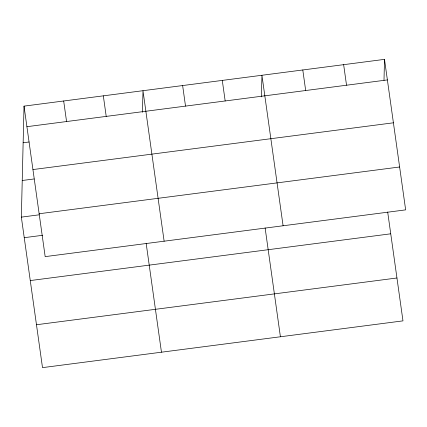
<?xml version="1.0" encoding="UTF-8"?>
<svg xmlns="http://www.w3.org/2000/svg" width="427" height="427" viewBox="0 0 427 427"><rect width="100%" height="100%" fill="white"/><g stroke="black" fill="none" stroke-linecap="round" stroke-linejoin="round"><path stroke-width="0.64" d="M387.684 212.038L402.976 320.869L42.503 367.631L21.35 217.129L24.024 106.131L384.497 59.369L405.65 209.87L45.171 256.627L24.024 106.131M142.458 112.285L142.981 90.7L164.128 241.202M261.415 96.854L261.938 75.269L283.09 225.771M383.996 80.303L384.497 59.369M26.912 126.686L387.385 79.924M23.138 142.757L29.089 141.988M32.938 169.567L393.416 122.805M22.231 180.498L34.128 178.956M39.145 213.746L399.624 166.989M21.35 217.129L39.193 214.813M24.238 237.684L42.743 235.282M30.264 280.566L390.742 233.809M36.476 324.744L396.95 277.988M343.644 64.669L346.532 85.224M302.791 69.969L305.679 90.524M265.119 227.933L280.416 336.77M222.286 80.409L225.173 100.964M182.633 85.555L185.521 106.109M146.162 243.363L161.459 352.2M103.329 95.84L106.216 116.395M63.676 100.985L66.564 121.54"/></g></svg>
